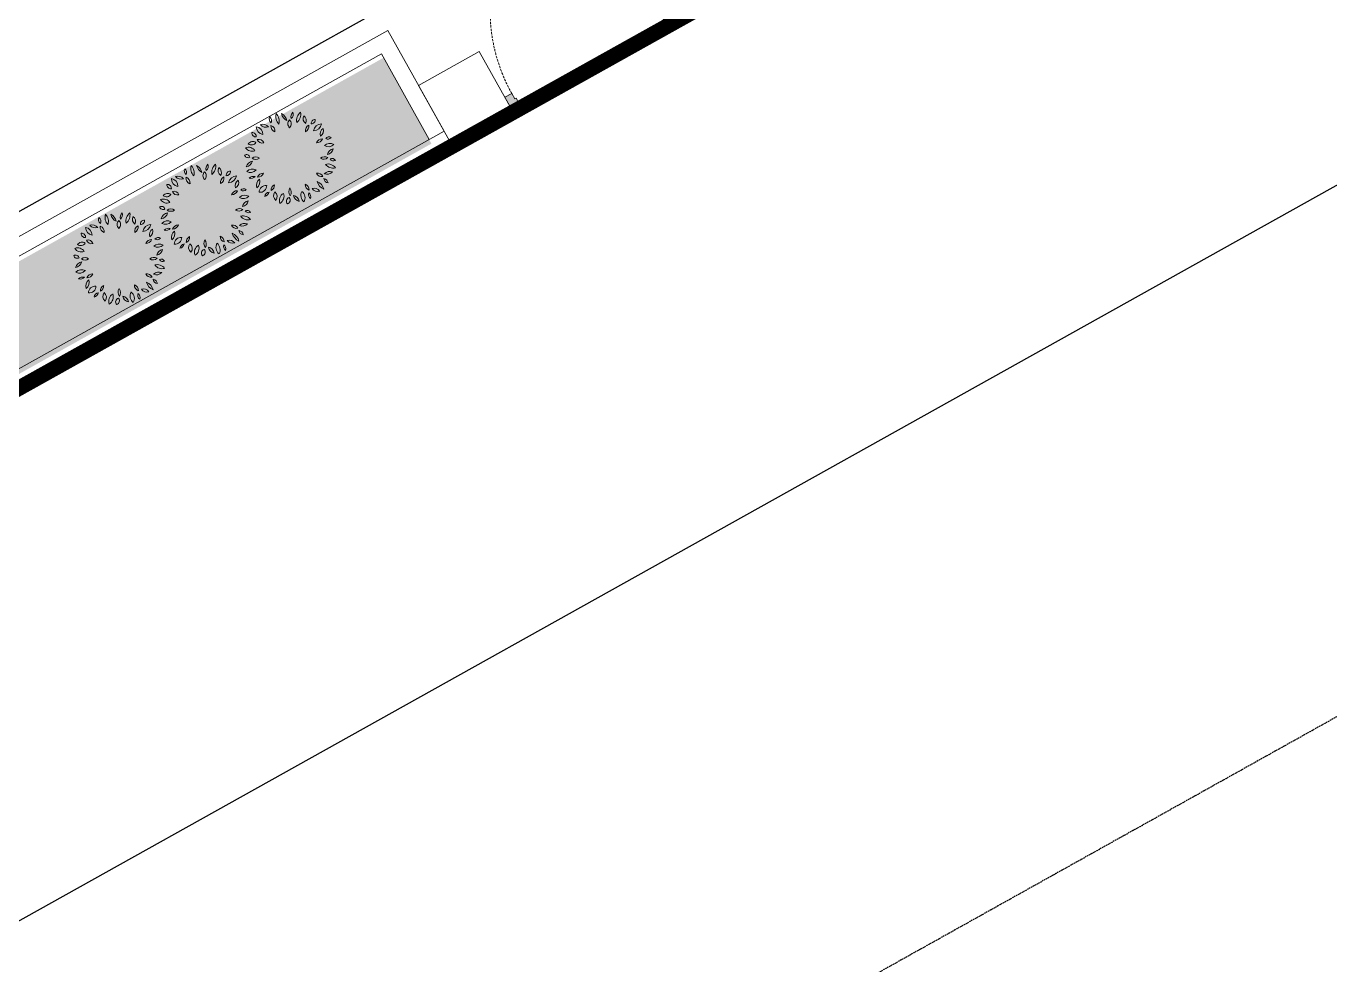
# Model space of a CAD drawing. Header units: millimetres. Extents: x 403824132 to 733479728, y 1974822364 to 2151530530.
# Drawn here: x 568812513 to 568820968, y 2063128343 to 2063134427 of the extents above; entities that cross this region are included whole.
import ezdxf

# ---------------------------------------------------------------- set-up
doc = ezdxf.new("R2010")
doc.units = ezdxf.units.MM
for name, pattern in [('ACAD_ISO10W100', [18.5, 12, -3, 0.5, -3]), ('CENTER', [3, 1.5, -0.5, 0.5, -0.5]), ('HIDDEN', [0.75, 0.5, -0.25])]:
    doc.linetypes.add(name, pattern=pattern)
for name, color, linetype, lineweight in [('boDnv', 54, 'Continuous', 25), ('E- RANH GIOI', 1, 'CENTER', 13), ('E- THAY', 9, 'Continuous', 20), ('E-Manh', 251, 'Continuous', 13), ('i_Cay', 114, 'Continuous', 13), ('i_Hatch', 250, 'Continuous', 13), ('LD-CUA', 146, 'Continuous', 13), ('LD-THAY', 9, 'Continuous', 13)]:
    doc.layers.add(name, color=color, linetype=linetype, lineweight=lineweight)
for name, color, linetype in [('datOBt', 42, 'Continuous'), ('LogDg', 7, 'Continuous'), ('loKBT', 42, 'Continuous'), ('TimDg', 222, 'Continuous'), ('ViaHeS', 32, 'Continuous')]:
    doc.layers.add(name, color=color, linetype=linetype)
doc.styles.add('rms', font='romans.shx', dxfattribs={"width": 0.7, "bigfont": 'vns.shx'})
doc.linetypes.add('ADL', pattern='A,0.125,-0.15,["++",rms,S=0.5,R=0,X=0,Y=-0.2245],-1.35,1.125', length=2.75)

# ---------------------------------------------------------------- blocks, each defined once
blk = doc.blocks.new('*U200')
h = blk.add_hatch(color=253)
h.dxf.hatch_style = 1
h.paths.add_polyline_path([(50, 100), (90, 100), (90, 0), (50, 0)])
h.paths.add_polyline_path([(50, 1000), (90, 1000), (90, 1100), (50, 1100)])
h = blk.add_hatch(color=254)
h.dxf.hatch_style = 1
h.paths.add_polyline_path([(21.7, 894.5), (21.7, 1064.1), (50, 1064.1), (50, 1035.9), (27.4, 1035.9), (27.4, 894.5)])
h = blk.add_hatch(color=254)
h.dxf.hatch_style = 1
h.paths.add_polyline_path([(90, 100), (50, 100), (50, 1000), (90, 1000)])
h = blk.add_hatch(color=253)
h.dxf.hatch_style = 1
h.paths.add_polyline_path([(0, 0), (50, 0), (50, -40), (60, -40), (60, -110), (0, -110)])
h = blk.add_hatch(color=253)
h.dxf.hatch_style = 1
h.paths.add_polyline_path([(1200, 0), (1150, 0), (1150, -40), (1140, -40), (1140, -110), (1200, -110)])
for p, q in [((70, 100), (70, 1000)), ((90, 1000), (90, 100))]:
    blk.add_line(p, q)
for points in [[(50, 1000), (90, 1000), (90, 1100), (50, 1100), (50, 1000)], [(50, 1002.9), (50, 100)], [(50, 100), (90, 100), (90, 0), (50, 0), (50, 100)]]:
    blk.add_lwpolyline(points)
for points in [[(21.7, 894.5), (21.7, 1064.1), (50, 1064.1), (50, 1035.9), (27.4, 1035.9), (27.4, 894.5)], [(90, 100), (50, 100), (50, 1000), (90, 1000)], [(0, 0), (50, 0), (50, -40), (60, -40), (60, -110), (0, -110)], [(1200, 0), (1150, 0), (1150, -40), (1140, -40), (1140, -110), (1200, -110)]]:
    blk.add_lwpolyline(points, close=True)
at = {"linetype": 'HIDDEN', "ltscale": 30}
blk.add_arc((50, 0), 1100, 0, 90, dxfattribs=at)
blk = doc.blocks.new('mb-cay40')
at = {"color": 0, "linetype": 'ByBlock'}
for centre, radius, start, end in [((-427, 694), 54.1, 146.8151, 244.0193), ((-496, 675), 54.1, 326.8151, 64.0193), ((-300, 710), 100, 149.4737, 231.7586), ((-448, 683), 100, 329.4737, 51.7586), ((-231, 779), 98.1, 192.306, 259.6849), ((-344, 662), 98.1, 12.306, 79.6849), ((-148, 638), 79.7, 145.5248, 220.8327), ((-273, 631), 79.7, 325.5248, 40.8327), ((-136, 737), 62.9, 125.4093, 202.7101), ((-231, 764), 62.9, 305.4093, 22.7101), ((16, 684), 137, 133.8117, 194.3077), ((-211, 749), 137, 313.8117, 14.3077), ((113, 711), 137, 163.4642, 212.7906), ((-134, 676), 137, 343.4642, 32.7906), ((138, 616), 80.6, 104.1004, 168.465), ((40, 710), 80.6, 284.1004, 348.465), ((-654, 503), 44.2, 163.4933, 274.4697), ((-693, 471), 44.2, 343.4933, 94.4697), ((-542, 597), 98.1, 183.3189, 263.1904), ((-651, 494), 98.1, 3.3189, 83.1904), ((-554, 556), 69.9, 25.4537, 116.6852), ((-522, 648), 69.9, 205.4537, 296.6852), ((-390, 597), 66.9, 168.8066, 257.6391), ((-470, 545), 66.9, 348.8066, 77.6391), ((49, 562), 68.8, 103.8914, 198.9039), ((-33, 607), 68.8, 283.8914, 18.9039), ((230, 506), 141, 100.3005, 160.4476), ((72, 692), 141, 280.3005, 340.4476), ((260, 521), 76.9, 122.5817, 207.18), ((150, 551), 76.9, 302.5817, 27.18), ((-680, 301), 102, 69.7201, 135.6489), ((-718, 468), 102, 249.7201, 315.6489), ((-620, 357), 75.8, 22.5723, 98.3335), ((-561, 461), 75.8, 202.5723, 278.3335), ((213, 369), 79.6, 86.0282, 161.3698), ((143, 474), 79.6, 266.0282, 341.3698), ((320, 284), 110, 64.7353, 140.5781), ((282, 453), 110, 244.7353, 320.5781), ((300, 426), 53.5, 59.9815, 155.6676), ((278, 494), 53.5, 239.9815, 335.6676), ((-767, 152), 75.6, 44.2576, 108.5927), ((-736, 277), 75.6, 224.2576, 288.5927), ((-743, 226), 96, 30.9482, 110.5784), ((-695, 365), 96, 210.9482, 290.5784), ((-638, 119), 83.9, 60.5095, 129.292), ((-649, 257), 83.9, 240.5095, 309.292), ((243, 141), 78, 58.8748, 131.2135), ((232, 267), 78, 238.8748, 311.2135), ((359, 242), 79.1, 90.2529, 173.5221), ((280, 330), 79.1, 270.2529, 353.5221), ((344, 142), 53.6, 28.1981, 112.1918), ((371, 217), 53.6, 208.1981, 292.1918), ((-787, 176), 111, 280.8762, 345.4479), ((-659, 40), 111, 100.8762, 165.4479), ((-690, -39), 87.4, 54.9745, 151.3792), ((-716, 74), 87.4, 234.9745, 331.3792), ((159, -75), 77.3, 28.8072, 103.9199), ((208, 37), 77.3, 208.8072, 283.9199), ((314, -59), 90.4, 71.3712, 141.7535), ((272, 83), 90.4, 251.3712, 321.7535), ((293, 25), 97.6, 29.1952, 106.7189), ((350, 166), 97.6, 209.1952, 286.7189), ((-675, -123), 70, 71.8192, 140.0818), ((-707, -12), 70, 251.8192, 320.0818), ((-557, -163), 78, 113.4753, 203.456), ((-660, -123), 78, 293.4753, 23.456), ((-617, 21), 75, 267.1724, 337.2365), ((-551, -83), 75, 87.1724, 157.2365), ((-605, -147), 107, 271.6328, 352.0268), ((-496, -269), 107, 91.6328, 172.0268), ((-342, -221), 95.9, 122.8873, 186.7253), ((-489, -152), 95.9, 302.8873, 6.7253), ((-19, -211), 70.3, 353.65, 74.6514), ((70, -151), 70.3, 173.65, 254.6514), ((133, -213), 116, 6.5487, 76.8911), ((275, -87), 116, 186.5487, 256.8911), ((243, -118), 50.7, 359.2557, 87.6287), ((296, -68), 50.7, 179.2557, 267.6287), ((-473, -294), 49.3, 76.5419, 193.4774), ((-509, -257), 49.3, 256.5419, 13.4774), ((-314, -281), 91.1, 159.117, 230.3606), ((-457, -318), 91.1, 339.117, 50.3606), ((-220, -348), 109, 122.117, 201.7275), ((-379, -297), 109, 302.117, 21.7275), ((-170, -364), 62.5, 129.7475, 206.0709), ((-267, -343), 62.5, 309.7475, 26.0709), ((-133, -236), 75.4, 148.7877, 221.5977), ((-253, -247), 75.4, 328.7877, 41.5977), ((-160, -372), 84.6, 5.3196, 80.419), ((-61, -281), 84.6, 185.3196, 260.419), ((100, -278), 148, 165.2071, 218.3217), ((-159, -332), 148, 345.2071, 38.3217), ((110, -276), 64.3, 156.7754, 231.288), ((11, -301), 64.3, 336.7754, 51.288), ((113, -290), 96.7, 38.6962, 106.2415), ((162, -137), 96.7, 218.6962, 286.2415)]:
    blk.add_arc(centre, radius, start, end, dxfattribs=at)
blk = doc.blocks.new('SAN VUON BT A-BT1')
at = {"layer": 'i_Hatch', "true_color": 0x46cb3a, "transparency": 33554687}
h = blk.add_hatch(dxfattribs=at)
h.set_pattern_fill('CROSS', color=95, scale=300, double=1)
h.set_pattern_definition([(0, (2832.47, -202892.13), (75, 75), [37.5, -112.5]), (90, (2851.22, -202910.88), (-75, 75), [37.5, -112.5])])
h.paths.add_polyline_path([(7163776.9, 841296.9), (7151496.9, 841296.9), (7151496.9, 841006.9), (7163486.9, 841006.9), (7163486.9, 821856.9), (7163776.9, 821856.9)])
h.paths.add_polyline_path([(7158157.3, 822152.4), (7151786.9, 822152.4), (7151786.9, 839436.9), (7151496.9, 839436.9), (7151496.9, 821856.9), (7151496.9, 821516.9), (7158157.3, 821516.9)])
at = {"layer": 'E- RANH GIOI', "ltscale": 0.1, "const_width": 100}
blk.add_lwpolyline([(7151386.9, 821436.9), (7163886.9, 821436.9), (7163886.9, 841436.9), (7151386.9, 841436.9)], close=True, dxfattribs=at)
at = {"layer": 'E-Manh'}
for p, q in [((7158267.3, 822292.4), (7151896.9, 822292.4)), ((7158267.3, 821546.9), (7158267.3, 822292.4)), ((7158157.3, 822182.4), (7151786.9, 822182.4)), ((7158157.3, 822182.4), (7158157.3, 821546.9)), ((7158267.3, 821886.9), (7158267.3, 821882.4))]:
    blk.add_line(p, q, dxfattribs=at)
blk.add_lwpolyline([(7151496.9, 841326.9), (7151496.9, 821546.9), (7158267.3, 821546.9)], dxfattribs=at)
blk.add_lwpolyline([(7158717.3, 821436.9), (7158267.3, 821436.9), (7158267.3, 821886.9), (7158717.3, 821886.9)], close=True, dxfattribs=at)
at = {"layer": 'i_Cay', "xscale": 0.5, "yscale": 0.5, "zscale": 0.5}
for p in [(7157414.3, 821783.8), (7156133.3, 821753.8), (7156771.3, 821758.8)]:
    blk.add_blockref('mb-cay40', p, dxfattribs=at)
at = {"layer": 'LD-CUA', "xscale": -1}
blk.add_blockref('*U200', (7159918.3, 821546.9), dxfattribs=at)
blk = doc.blocks.new('MBT1 BT1')
at = {"layer": 'E- RANH GIOI', "ltscale": 0.1, "const_width": 100}
blk.add_lwpolyline([(7075416.3, 1014867.5), (7087916.3, 1014867.5), (7087916.3, 1034867.5), (7075416.3, 1034867.5)], close=True, dxfattribs=at)
at = {"layer": 'E- THAY'}
blk.add_blockref('SAN VUON BT A-BT1', (-75970.5, 193430.5), dxfattribs=at)
blk = doc.blocks.new('BT-01')
at = {"layer": 'E- RANH GIOI', "ltscale": 0.05, "const_width": 100}
blk.add_lwpolyline([(7814691, 974896.8), (7819916.6, 979886.7), (7998786.3, 979804), (8003755.9, 974804.4), (8003588.7, 944819.6), (7998563.4, 939824.6), (7818090, 939908), (7813320.7, 944902.5), (7814691, 974896.8)], dxfattribs=at)
at = {"layer": 'loKBT'}
blk.add_lwpolyline([(7858492.4, 959879.1), (7845998.8, 959884.9), (7845989.6, 939895.1), (7858483.2, 939889.3)], close=True, dxfattribs=at)

msp = doc.modelspace()

# ---------------------------------------------------------------- linework, layer by layer
at = {"layer": 'boDnv', "color": 10, "linetype": 'ADL', "ltscale": 0.25, "elevation": 0.3}
msp.add_lwpolyline([(568765779.6, 2063145733.7), (568778890.7, 2063119519.3), (568784695.9, 2063117729.7), (568942167.8, 2063205598.2), (568943898.6, 2063211639.9), (568929767.1, 2063237272.6), (568923766.1, 2063238991.6), (568767679.3, 2063151896)], close=True, dxfattribs=at)
at = {"layer": 'datOBt', "elevation": 0.3}
msp.add_lwpolyline([(568764702.2, 2063145644.8), (568778185.2, 2063118686.8), (568784810.2, 2063116644.5), (568943018.3, 2063204923.8), (568944977.1, 2063211761.7), (568930444.4, 2063238122.2), (568923641.4, 2063240071.1), (568766839, 2063152576.2)], close=True, dxfattribs=at)
at = {"layer": 'LogDg', "elevation": 0.3}
msp.add_lwpolyline([(568760595.3, 2063143762.5), (568774073.7, 2063116813.8, 0.427514), (568785163.9, 2063113394.9), (568947136, 2063203774.5, 0.412716), (568950254.1, 2063214659.3), (568935721.4, 2063241019.7, 0.415712), (568924780.8, 2063244153.8), (568763863.1, 2063154362.5, 0.401037)], format="xyb", close=True, dxfattribs=at)
at = {"layer": 'loKBT', "elevation": 0.3}
msp.add_lwpolyline([(568810441.9, 2063153926.6), (568799489.7, 2063147815.3), (568809267.8, 2063130291.7), (568820220, 2063136403)], close=True, dxfattribs=at)
at = {"layer": 'TimDg', "linetype": 'ACAD_ISO10W100', "ltscale": 0.75, "elevation": 0.3}
msp.add_lwpolyline([(568960822.3, 2063207964.4), (568775251.1, 2063104416.6)], dxfattribs=at)
at = {"layer": 'ViaHeS', "elevation": 0.3}
msp.add_lwpolyline([(568764702.2, 2063145644.8), (568778185.2, 2063118686.8), (568784810.2, 2063116644.5), (568943018.3, 2063204923.8), (568944977.1, 2063211761.7), (568930444.4, 2063238122.2), (568923641.4, 2063240071.1), (568766839, 2063152576.2)], close=True, dxfattribs=at)

# ---------------------------------------------------------------- next in the draw order: block references
at = {"layer": 'LD-THAY', "xscale": 1.002840898883993, "yscale": 1.002840898883993, "zscale": 1.002840898883993, "rotation": 29.16570913589108}
msp.add_blockref('MBT1 BT1', (563109335.6, 2058783664, -0.1), dxfattribs=at)

# ---------------------------------------------------------------- next in the draw order: block references
at = {"layer": 'loKBT', "xscale": 1.003354102868896, "yscale": 1.003354102868896, "zscale": 1.003354102868896, "rotation": 29.19218123277868}
msp.add_blockref('BT-01', (562396780.9, 2058467374.5, -0.1), dxfattribs=at)

# ---------------------------------------------------------------- next in the draw order: block references
at = {"layer": 'LD-THAY', "xscale": 1.002840898883993, "yscale": 1.002840898883993, "zscale": 1.002840898883993, "rotation": 29.16570913589108}
msp.add_blockref('MBT1 BT1', (563109335.6, 2058783664, -0.1), dxfattribs=at)

# ---------------------------------------------------------------- next in the draw order: block references
at = {"layer": 'loKBT', "xscale": 1.003354102868896, "yscale": 1.003354102868896, "zscale": 1.003354102868896, "rotation": 29.19218123277868}
msp.add_blockref('BT-01', (562396780.9, 2058467374.5, -0.1), dxfattribs=at)

doc.saveas('drawing.dxf')
